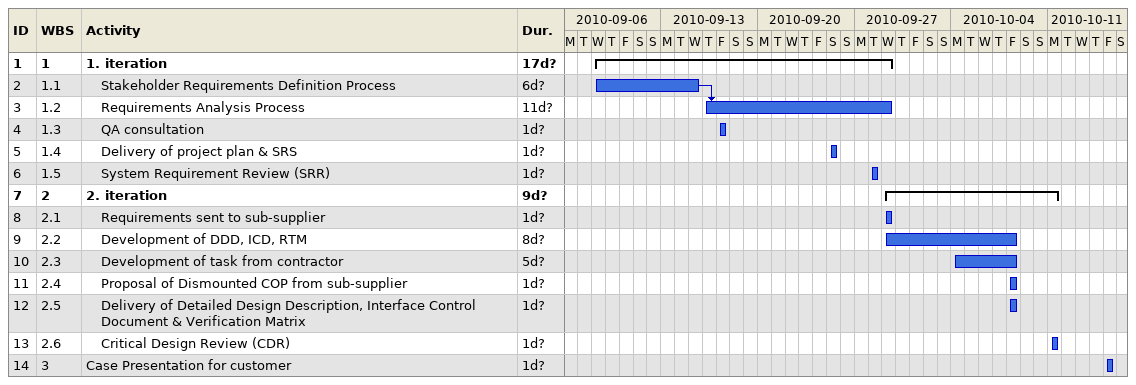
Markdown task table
| ID | WBS | Task | Duration | Start | Finish | Predecessors |
|---|---|---|---|---|---|---|
| 1 | 1 | **1. iteration** | 17d? | 2010-09-08 | 2010-09-29 |  |
| 2 | 1.1 | Stakeholder Requirements Definition Process | 6d? | 2010-09-08 | 2010-09-15 |  |
| 3 | 1.2 | Requirements Analysis Process | 11d? | 2010-09-16 | 2010-09-29 | 2 |
| 4 | 1.3 | QA consultation | 1d? | 2010-09-17 | 2010-09-17 |  |
| 5 | 1.4 | Delivery of project plan & SRS | 1d? | 2010-09-25 | 2010-09-25 |  |
| 6 | 1.5 | System Requirement Review (SRR) | 1d? | 2010-09-28 | 2010-09-28 |  |
| 7 | 2 | **2. iteration** | 9d? | 2010-09-29 | 2010-10-11 |  |
| 8 | 2.1 | Requirements sent to sub-supplier | 1d? | 2010-09-29 | 2010-09-29 |  |
| 9 | 2.2 | Development of DDD, ICD, RTM | 8d? | 2010-09-29 | 2010-10-08 |  |
| 10 | 2.3 | Development of task from contractor | 5d? | 2010-10-04 | 2010-10-08 |  |
| 11 | 2.4 | Proposal of Dismounted COP from sub-supplier | 1d? | 2010-10-08 | 2010-10-08 |  |
| 12 | 2.5 | Delivery of Detailed Design Description, Interface Control Document & Verification Matrix | 1d? | 2010-10-08 | 2010-10-08 |  |
| 13 | 2.6 | Critical Design Review (CDR) | 1d? | 2010-10-11 | 2010-10-11 |  |
| 14 | 3 | Case Presentation for customer | 1d? | 2010-10-15 | 2010-10-15 |  |
